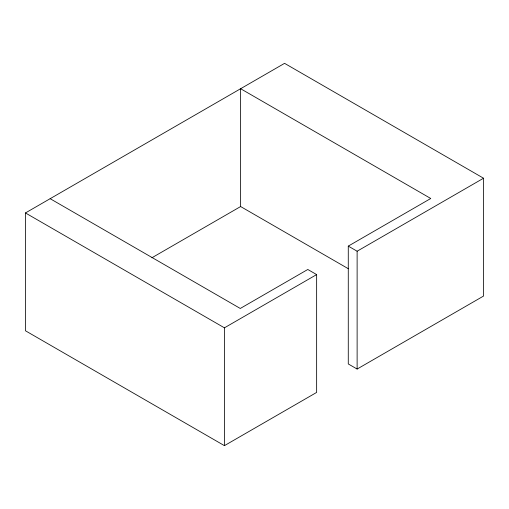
<?xml version="1.0" encoding="UTF-8"?>
<svg xmlns="http://www.w3.org/2000/svg" width="509" height="509" viewBox="0 0 509 509"><rect width="100%" height="100%" fill="white"/><g stroke="black" fill="none" stroke-linecap="round" stroke-linejoin="round"><path stroke-width="0.76" d="M50.143 198.688L240.28 308.467L307.799 269.484L316.643 274.586L316.643 392.42L224.431 445.655L25.45 330.774L25.45 212.947L284.569 63.345L483.55 178.226L483.55 296.053L357.121 369.05L348.277 363.941L348.277 246.114L430.76 198.491L240.623 88.719L240.623 206.546L348.391 268.765M151.917 257.758L240.623 206.546M25.45 212.947L224.431 327.828L316.643 274.586M348.277 246.114L357.121 251.217L483.55 178.226M357.121 251.217L357.121 369.05M224.431 327.828L224.431 445.655"/></g></svg>
